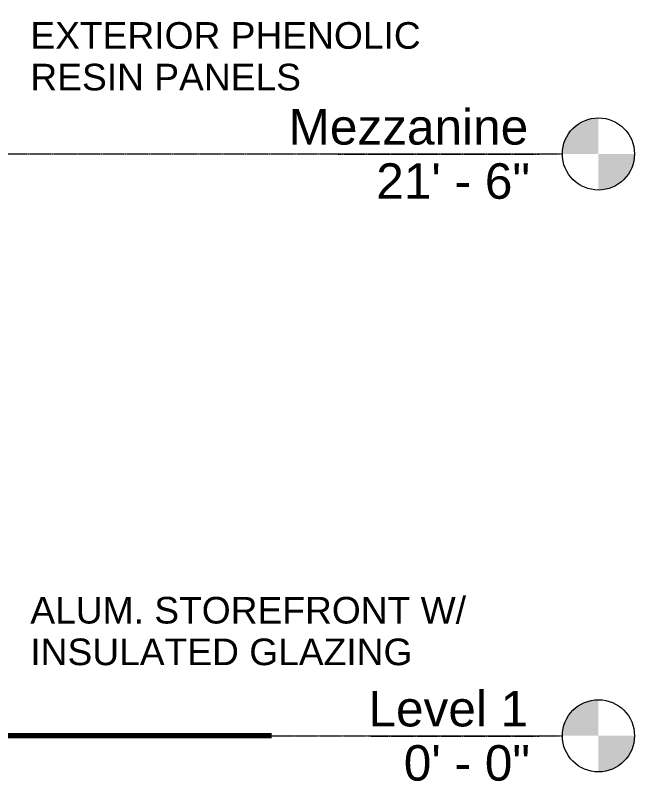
# Model space of a CAD drawing. Header units: inches. Extents: x 20426 to 36845, y -248 to 750.
# Drawn here: x 22920.3 to 23194.9, y -23.8 to 319.4 of the extents above; entities that cross this region are included whole.
import ezdxf

# ---------------------------------------------------------------- set-up
doc = ezdxf.new("R2010")
doc.units = ezdxf.units.IN
doc.header["$MEASUREMENT"] = 0
doc.linetypes.add('Grid Line 1_2_', pattern=[0.875, 0.5, -0.125, 0.125, -0.125])
doc.linetypes.add('Grid Line 1_2__2_', pattern=[0.875, 0.5, -0.125, 0.125, -0.125])
for name, color, linetype, lineweight in [('A-FLOR-LEVL', 51, 'Continuous', 9), ('C-TOPO', 7, 'Continuous', 9), ('G-ANNO-TEXT', 231, 'Continuous', 9)]:
    doc.layers.add(name, color=color, linetype=linetype, lineweight=lineweight)
doc.styles.add('Arial', font='arial.ttf', dxfattribs={"height": 15.736527})
doc.styles.add('Arial_2', font='arial.ttf', dxfattribs={"height": 11.802395})

# ---------------------------------------------------------------- blocks, each defined once
blk = doc.blocks.new('Level - Level Head - Circle-2773-Elevation - West')
at = {"layer": 'A-FLOR-LEVL'}
h = blk.add_hatch(color=256, dxfattribs=at)
edge = h.paths.add_edge_path(flags=0)
edge.add_line((23178.87, 0), (23162.87, 0))
edge.add_arc((23178.87, 0), 16, 90, 180, ccw=False)
edge.add_line((23178.87, 16), (23178.87, 0))
h = blk.add_hatch(color=256, dxfattribs=at)
edge = h.paths.add_edge_path(flags=0)
edge.add_line((23178.87, -16), (23178.87, 0))
edge.add_line((23178.87, 0), (23194.87, 0))
edge.add_arc((23178.87, 0), 16, 270, 360, ccw=False)
at = {"layer": 'A-FLOR-LEVL', "color": 250}
blk.add_circle((23178.87, 0), 16, dxfattribs=at)
blk = doc.blocks.new('Locker Rooms and Restrooms_rvt-1-Elevation - West')
at = {"color": 10, "lineweight": 5}
blk.add_blockref('Level - Level Head - Circle-2773-Elevation - West', (0, 0), dxfattribs=at)
at = {"layer": 'A-FLOR-LEVL', "insert": (23147.74, 19.89), "char_height": 15.737, "width": 84.672, "attachment_point": 3, "line_spacing_factor": 0.938532, "style": 'Arial', "bg_fill": 3, "box_fill_scale": 1.25, "bg_fill_color": 0, "bg_fill_transparency": 0}
blk.add_mtext('Level 1', dxfattribs=at)
at = {"layer": 'A-FLOR-LEVL', "insert": (23148.52, -4.15), "char_height": 15.737, "width": 66.624, "attachment_point": 3, "line_spacing_factor": 0.938532, "style": 'Arial', "bg_fill": 3, "box_fill_scale": 1.25, "bg_fill_color": 0, "bg_fill_transparency": 0}
blk.add_mtext('0\' - 0"', dxfattribs=at)
at = {"layer": 'A-FLOR-LEVL', "linetype": 'Grid Line 1_2__2_'}
blk.add_line((20426.1, 0), (23162.87, 0), dxfattribs=at)
blk = doc.blocks.new('Level - Level Head - Circle-15001-Elevation - West')
at = {"layer": 'A-FLOR-LEVL'}
h = blk.add_hatch(color=256, dxfattribs=at)
edge = h.paths.add_edge_path(flags=0)
edge.add_line((23178.87, 0), (23162.87, 0))
edge.add_arc((23178.87, 0), 16, 90, 180, ccw=False)
edge.add_line((23178.87, 16), (23178.87, 0))
h = blk.add_hatch(color=256, dxfattribs=at)
edge = h.paths.add_edge_path(flags=0)
edge.add_line((23178.87, -16), (23178.87, 0))
edge.add_line((23178.87, 0), (23194.87, 0))
edge.add_arc((23178.87, 0), 16, 270, 360, ccw=False)
blk.add_circle((23178.87, 0), 16, dxfattribs=at)

msp = doc.modelspace()

# ---------------------------------------------------------------- linework, layer by layer
at = {"layer": 'C-TOPO', "lineweight": 70}
msp.add_line((23033.93237, 0), (20555.03104, 0), dxfattribs=at)
at = {"layer": 'C-TOPO'}
msp.add_line((23033.93237, 0), (20555.03104, 0), dxfattribs=at)

# ---------------------------------------------------------------- block references
at = {"layer": 'A-FLOR-LEVL'}
for p in [(0, 258), (0, 0)]:
    msp.add_blockref('Level - Level Head - Circle-15001-Elevation - West', p, dxfattribs=at)

# ---------------------------------------------------------------- texts
at = {"layer": 'A-FLOR-LEVL', "char_height": 15.736527, "attachment_point": 3, "line_spacing_factor": 0.938532, "style": 'Arial', "bg_fill": 3, "box_fill_scale": 1.25, "bg_fill_color": 0, "bg_fill_transparency": 0}
for s, insert, width in [('Mezzanine', (23147.73751, 277.89154), 126.528), ('Level 1', (23147.73751, 19.89154), 84.672)]:
    msp.add_mtext(s, dxfattribs=dict(at, insert=insert, width=width))
at = {"layer": 'G-ANNO-TEXT', "color": 145, "insert": (22926.89627, 61.588), "char_height": 11.8023952, "width": 229.68, "attachment_point": 1, "line_spacing_factor": 0.938532, "style": 'Arial_2', "bg_fill": 3, "box_fill_scale": 1.25, "bg_fill_color": 0, "bg_fill_transparency": 0}
msp.add_mtext('ALUM. STOREFRONT W/\\PINSULATED GLAZING', dxfattribs=at)

# ---------------------------------------------------------------- next in the draw order: texts
at = {"layer": 'A-FLOR-LEVL', "char_height": 15.736527, "attachment_point": 3, "line_spacing_factor": 0.938532, "style": 'Arial', "bg_fill": 3, "box_fill_scale": 1.25, "bg_fill_color": 0, "bg_fill_transparency": 0}
for s, insert, width in [('21\' - 6"', (23148.52147, 253.84983), 81.216), ('0\' - 0"', (23148.52147, -4.15017), 66.624)]:
    msp.add_mtext(s, dxfattribs=dict(at, insert=insert, width=width))
at = {"layer": 'G-ANNO-TEXT', "color": 145, "insert": (22926.89627, 316.44397), "char_height": 11.8023952, "width": 205.92, "attachment_point": 1, "line_spacing_factor": 0.938532, "style": 'Arial_2', "bg_fill": 3, "box_fill_scale": 1.25, "bg_fill_color": 0, "bg_fill_transparency": 0}
msp.add_mtext('EXTERIOR PHENOLIC\\PRESIN PANELS', dxfattribs=at)

# ---------------------------------------------------------------- next in the draw order: linework, layer by layer
at = {"layer": 'A-FLOR-LEVL', "linetype": 'Grid Line 1_2_'}
for p, q in [((20426.10083, 258), (23162.8711, 258)), ((20426.10083, 0), (23162.8711, 0))]:
    msp.add_line(p, q, dxfattribs=at)

# ---------------------------------------------------------------- next in the draw order: block references
at = {"lineweight": 5}
msp.add_blockref('Locker Rooms and Restrooms_rvt-1-Elevation - West', (0, 0), dxfattribs=at)

doc.saveas('drawing.dxf')
